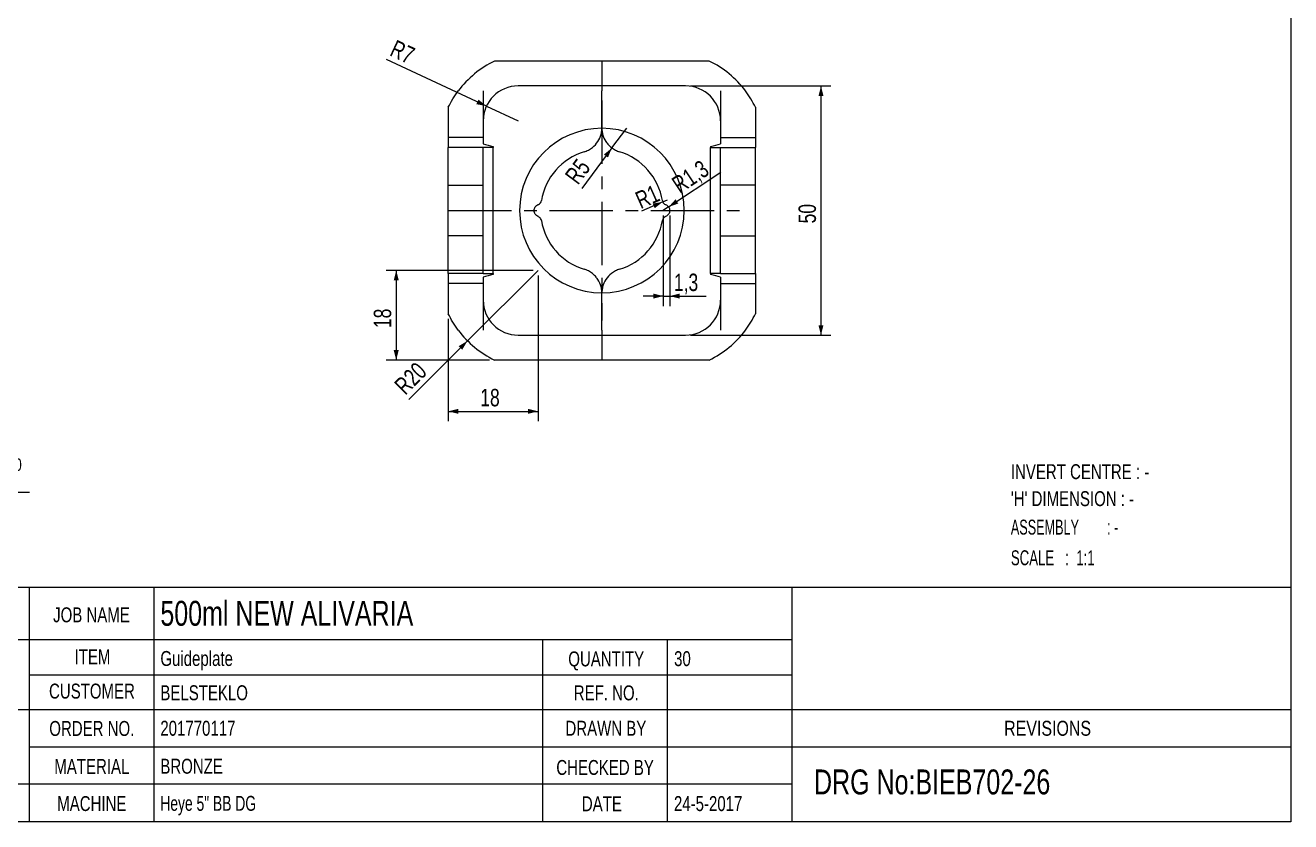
# Model space of a CAD drawing. Header units: millimetres. Extents: x 8 to 412, y 8 to 289.
# Drawn here: x 158.2 to 412, y 8 to 167.8 of the extents above; entities that cross this region are included whole.
import ezdxf

# ---------------------------------------------------------------- set-up
doc = ezdxf.new("R2010")
doc.units = ezdxf.units.MM
doc.linetypes.add('CENTERX2', pattern=[20.32, 12.7, -2.54, 2.54, -2.54])
for name, color, linetype in [('CENTERLINE', 4, 'CENTERX2'), ('DIMENSIONS', 2, 'Continuous'), ('TEXT', 2, 'Continuous')]:
    doc.layers.add(name, color=color, linetype=linetype)
doc.layers.add('OUTLINE', color=7, linetype='Continuous', lineweight=25)
doc.styles.add('SLDTEXTSTYLE0', font='TXT', dxfattribs={"width": 0.75})
doc.styles.add('SLDTEXTSTYLE3', font='TXT', dxfattribs={"width": 0.797872})
doc.styles.add('SLDTEXTSTYLE4', font='TXT', dxfattribs={"width": 0.692308})
doc.styles.add('SLDTEXTSTYLE5', font='TXT', dxfattribs={"width": 0.660714})
doc.styles.add('SLDTEXTSTYLE6', font='TXT', dxfattribs={"width": 0.631579})
doc.dimstyles.new('SLDDIMSTYLE0', dxfattribs={"dimtxt": 3.5, "dimasz": 2, "dimexe": 0, "dimexo": 0.0625, "dimgap": 0.875, "dimtad": 1, "dimrnd": 1e-09, "dimzin": 12, "dimdsep": 46, "dimtxsty": 'SLDTEXTSTYLE0', "dimsah": 1, "dimcen": 0, "dimadec": 0, "dimazin": 3, "dimtfac": 1, "dimtofl": 0, "dimtmove": 0, "dimatfit": 3, "dimfxl": 0, "dimfrac": 2, "dimtolj": 1, "dimtzin": 12, "dimarcsym": 0})
doc.dimstyles.new('SLDDIMSTYLE1', dxfattribs={"dimtxt": 3.5, "dimasz": 2, "dimexe": 0, "dimexo": 0.0625, "dimgap": 0.875, "dimtad": 1, "dimrnd": 1e-09, "dimzin": 12, "dimdsep": 46, "dimtxsty": 'SLDTEXTSTYLE0', "dimsah": 1, "dimcen": 0.09, "dimadec": 0, "dimazin": 3, "dimtfac": 1, "dimtofl": 0, "dimtmove": 0, "dimatfit": 3, "dimfxl": 0, "dimfrac": 2, "dimtolj": 1, "dimtzin": 12, "dimarcsym": 0})
doc.dimstyles.new('SLDDIMSTYLE11', dxfattribs={"dimtxt": 3.5, "dimasz": 2, "dimexe": 0, "dimexo": 0.0625, "dimgap": 0.875, "dimtad": 1, "dimlfac": 0.2, "dimrnd": 1e-09, "dimzin": 12, "dimdsep": 46, "dimtxsty": 'SLDTEXTSTYLE0', "dimsah": 1, "dimcen": 0.09, "dimse2": 1, "dimsd2": 1, "dimadec": 0, "dimazin": 3, "dimtfac": 1, "dimtofl": 0, "dimtmove": 0, "dimatfit": 3, "dimfxl": 0, "dimfrac": 2, "dimtolj": 1, "dimtzin": 12, "dimarcsym": 0})
doc.dimstyles.new('SLDDIMSTYLE16', dxfattribs={"dimtxt": 3.5, "dimasz": 2, "dimexe": 0, "dimexo": 0.0625, "dimgap": 0.875, "dimtad": 1, "dimlfac": 0.2, "dimrnd": 1e-09, "dimzin": 12, "dimdsep": 46, "dimtxsty": 'SLDTEXTSTYLE0', "dimsah": 1, "dimcen": 0.09, "dimse2": 1, "dimsd2": 1, "dimadec": 0, "dimazin": 3, "dimtol": 1, "dimtp": 0.1, "dimtfac": 1, "dimtofl": 0, "dimtmove": 0, "dimatfit": 3, "dimfxl": 0, "dimfrac": 2, "dimtolj": 1, "dimarcsym": 0})
doc.dimstyles.new('SLDDIMSTYLE2', dxfattribs={"dimtxt": 3.5, "dimasz": 2, "dimexe": 0, "dimexo": 0.0625, "dimgap": 0.875, "dimtad": 1, "dimrnd": 1e-09, "dimzin": 12, "dimdsep": 46, "dimtxsty": 'SLDTEXTSTYLE0', "dimsah": 1, "dimcen": 0.09, "dimadec": 0, "dimazin": 3, "dimtfac": 1, "dimtmove": 0, "dimatfit": 0, "dimfxl": 0, "dimfrac": 2, "dimtolj": 1, "dimtzin": 12, "dimarcsym": 0})

# ---------------------------------------------------------------- blocks, each defined once
blk = doc.blocks.new('_D')
at = {"layer": 'DIMENSIONS'}
for q in [(261.07, 118.63), (235.17, 92.74)]:
    blk.add_line((246.93, 104.49), q, dxfattribs=at)
blk.add_solid([(246.93, 104.49), (245.16, 103.43), (245.87, 102.72)], dxfattribs=at)
at = {"layer": 'DIMENSIONS', "insert": (231.99, 95.92), "char_height": 3.5, "attachment_point": 1, "rotation": 45, "style": 'SLDTEXTSTYLE0'}
blk.add_mtext('R20', dxfattribs=at)
blk = doc.blocks.new('_D_1')
at = {"layer": 'DIMENSIONS'}
for p, q in [((261.07, 117.63), (261.07, 88.34)), ((243.07, 108.91), (243.07, 88.34)), ((243.07, 90.34), (261.07, 90.34))]:
    blk.add_line(p, q, dxfattribs=at)
for points in [[(243.07, 90.34), (245.07, 89.84), (245.07, 90.84)], [(261.07, 90.34), (259.07, 90.84), (259.07, 89.84)]]:
    blk.add_solid(points, dxfattribs=at)
at = {"layer": 'DIMENSIONS', "insert": (249.48, 94.85), "char_height": 3.5, "attachment_point": 1, "style": 'SLDTEXTSTYLE0'}
blk.add_mtext('18', dxfattribs=at)
blk = doc.blocks.new('_D_2')
at = {"layer": 'DIMENSIONS'}
for p, q in [((260.07, 118.63), (230.63, 118.63)), ((232.63, 118.63), (232.63, 100.63)), ((251.35, 100.63), (230.63, 100.63))]:
    blk.add_line(p, q, dxfattribs=at)
for points in [[(232.63, 118.63), (232.13, 116.63), (233.13, 116.63)], [(232.63, 100.63), (233.13, 102.63), (232.13, 102.63)]]:
    blk.add_solid(points, dxfattribs=at)
at = {"layer": 'DIMENSIONS', "insert": (228.12, 107.05), "char_height": 3.5, "attachment_point": 1, "rotation": 90, "style": 'SLDTEXTSTYLE0'}
blk.add_mtext('18', dxfattribs=at)
blk = doc.blocks.new('_D_3')
at = {"layer": 'DIMENSIONS'}
for q in [(230.7, 160.92), (257.07, 148.63)]:
    blk.add_line((250.72, 151.59), q, dxfattribs=at)
blk.add_solid([(250.72, 151.59), (249.12, 152.89), (248.7, 151.98)], dxfattribs=at)
at = {"layer": 'DIMENSIONS', "insert": (232.6, 164.99), "char_height": 3.5, "attachment_point": 1, "rotation": 335.0199, "style": 'SLDTEXTSTYLE0'}
blk.add_mtext('R7', dxfattribs=at)
blk = doc.blocks.new('_D_4')
at = {"layer": 'DIMENSIONS'}
for p, q in [((291.67, 155.63), (319.81, 155.63)), ((317.81, 155.63), (317.81, 105.63)), ((291.67, 105.63), (319.81, 105.63))]:
    blk.add_line(p, q, dxfattribs=at)
for points in [[(317.81, 155.63), (317.31, 153.63), (318.31, 153.63)], [(317.81, 105.63), (318.31, 107.63), (317.31, 107.63)]]:
    blk.add_solid(points, dxfattribs=at)
at = {"layer": 'DIMENSIONS', "insert": (313.3, 128.05), "char_height": 3.5, "attachment_point": 1, "rotation": 90, "style": 'SLDTEXTSTYLE0'}
blk.add_mtext('50', dxfattribs=at)
blk = doc.blocks.new('_D_5')
at = {"layer": 'DIMENSIONS'}
for q in [(278.87, 147.19), (269.82, 135.06)]:
    blk.add_line((275.88, 143.19), q, dxfattribs=at)
blk.add_solid([(275.88, 143.19), (274.28, 141.88), (275.09, 141.28)], dxfattribs=at)
at = {"layer": 'DIMENSIONS', "insert": (266.26, 137.72), "char_height": 3.5, "attachment_point": 1, "rotation": 53.2783, "style": 'SLDTEXTSTYLE0'}
blk.add_mtext('R5', dxfattribs=at)
blk = doc.blocks.new('_D_6')
at = {"layer": 'DIMENSIONS'}
for q in [(297.73, 138.32), (286.17, 130.63)]:
    blk.add_line((287.25, 131.35), q, dxfattribs=at)
blk.add_solid([(287.25, 131.35), (289.19, 132.04), (288.64, 132.88)], dxfattribs=at)
at = {"layer": 'DIMENSIONS', "insert": (287.55, 136.84), "char_height": 3.5, "attachment_point": 1, "rotation": 33.6137, "style": 'SLDTEXTSTYLE0'}
blk.add_mtext('R1,3', dxfattribs=at)
blk = doc.blocks.new('_D_7')
at = {"layer": 'DIMENSIONS'}
for q in [(281.84, 130.48), (287, 132.78)]:
    blk.add_line((286.08, 132.37), q, dxfattribs=at)
blk.add_solid([(286.08, 132.37), (284.05, 132.02), (284.46, 131.1)], dxfattribs=at)
at = {"layer": 'DIMENSIONS', "insert": (280.23, 134.09), "char_height": 3.5, "attachment_point": 1, "rotation": 23.9856, "style": 'SLDTEXTSTYLE0'}
blk.add_mtext('R1', dxfattribs=at)
blk = doc.blocks.new('_D_8')
at = {"layer": 'DIMENSIONS'}
for p, q in [((286.17, 129.63), (286.17, 111.47)), ((287.47, 129.63), (287.47, 111.47)), ((286.17, 113.47), (282.17, 113.47)), ((286.17, 113.47), (287.47, 113.47)), ((287.47, 113.47), (294.78, 113.47))]:
    blk.add_line(p, q, dxfattribs=at)
for points in [[(286.17, 113.47), (284.17, 113.97), (284.17, 112.97)], [(287.47, 113.47), (289.47, 112.97), (289.47, 113.97)]]:
    blk.add_solid(points, dxfattribs=at)
at = {"layer": 'DIMENSIONS', "insert": (288.31, 117.98), "char_height": 3.5, "attachment_point": 1, "style": 'SLDTEXTSTYLE0'}
blk.add_mtext('1,3', dxfattribs=at)
blk = doc.blocks.new('_D_35')
at = {"layer": 'DIMENSIONS'}
for p, q in [((101.17, 123.25), (101.17, 134.66)), ((101.17, 132.66), (151.82, 132.66))]:
    blk.add_line(p, q, dxfattribs=at)
blk.add_solid([(101.17, 132.66), (103.17, 132.16), (103.17, 133.16)], dxfattribs=at)
at = {"layer": 'DIMENSIONS', "char_height": 3.5, "attachment_point": 1, "style": 'SLDTEXTSTYLE0'}
for s, insert in [('%%c', (141.36, 137.17)), ('33', (146.64, 137.23))]:
    blk.add_mtext(s, dxfattribs=dict(at, insert=insert))
blk = doc.blocks.new('_D_41')
at = {"layer": 'DIMENSIONS'}
for p, q in [((122.17, 102.25), (122.17, 72.15)), ((122.17, 74.15), (159.11, 74.15))]:
    blk.add_line(p, q, dxfattribs=at)
blk.add_solid([(122.17, 74.15), (124.17, 73.65), (124.17, 74.65)], dxfattribs=at)
at = {"layer": 'DIMENSIONS', "attachment_point": 1, "style": 'SLDTEXTSTYLE0'}
for s, insert, char_height in [('%%c', (135, 78.66), 3.5), ('24,6', (140.28, 78.71), 3.5), ('+', (150.62, 80.9), 2.5), ('0,10', (152.65, 80.9), 2.5), ('0', (152.65, 77.66), 2.5)]:
    blk.add_mtext(s, dxfattribs=dict(at, insert=insert, char_height=char_height))

msp = doc.modelspace()

# ---------------------------------------------------------------- linework, layer by layer
at = {"layer": 'CENTERLINE'}
for p, q in [((273.8698, 152.68229), (273.8698, 108.58229)), ((243.0698, 130.63229), (303.35313, 130.63229))]:
    msp.add_line(p, q, dxfattribs=at)
at = {"layer": 'OUTLINE'}
for p, q in [((412, 289), (412, 8)), ((273.8698, 160.63229), (252.352, 160.63229)), ((295.3876, 160.63229), (273.8698, 160.63229)), ((273.8698, 160.63229), (273.8698, 155.63229)), ((273.8698, 155.63229), (257.0698, 155.63229)), ((290.6698, 155.63229), (273.8698, 155.63229)), ((273.8698, 155.63229), (273.8698, 154.63229)), ((250.0698, 154.63229), (250.0698, 145.25795)), ((273.8698, 147.19399), (273.8698, 154.63229)), ((297.6698, 154.63229), (297.6698, 145.25795)), ((243.0698, 151.35009), (243.0698, 145.25795)), ((304.6698, 151.35009), (304.6698, 145.25795)), ((250.0698, 145.25795), (243.0698, 145.25795)), ((243.0698, 145.25795), (243.0698, 143.28229)), ((250.0698, 145.25795), (250.0698, 144.01432)), ((297.6698, 145.25795), (297.6698, 144.01432)), ((297.6698, 145.25795), (304.6698, 145.25795)), ((304.6698, 145.25795), (304.6698, 143.28229)), ((250.0698, 143.28229), (243.0698, 143.28229)), ((243.0698, 135.73229), (243.0698, 143.28229)), ((250.0698, 135.73229), (250.0698, 143.28229)), ((252.0698, 143.28229), (250.0698, 143.28229)), ((252.0698, 143.49716), (252.0698, 143.28229)), ((252.0698, 117.98229), (252.0698, 143.28229)), ((295.6698, 143.49716), (295.6698, 143.28229)), ((295.6698, 117.98229), (295.6698, 143.28229)), ((295.6698, 143.28229), (297.6698, 143.28229)), ((297.6698, 135.73229), (297.6698, 143.28229)), ((297.6698, 143.28229), (304.6698, 143.28229)), ((304.6698, 135.73229), (304.6698, 143.28229)), ((243.0698, 135.73229), (250.0698, 135.73229)), ((243.0698, 125.53229), (243.0698, 135.73229)), ((250.0698, 125.53229), (250.0698, 135.73229)), ((304.6698, 135.73229), (297.6698, 135.73229)), ((297.6698, 125.53229), (297.6698, 135.73229)), ((304.6698, 125.53229), (304.6698, 135.73229)), ((250.0698, 125.53229), (243.0698, 125.53229)), ((243.0698, 117.98229), (243.0698, 125.53229)), ((250.0698, 117.98229), (250.0698, 125.53229)), ((297.6698, 125.53229), (304.6698, 125.53229)), ((297.6698, 117.98229), (297.6698, 125.53229)), ((304.6698, 117.98229), (304.6698, 125.53229)), ((250.0698, 117.98229), (243.0698, 117.98229)), ((243.0698, 117.98229), (243.0698, 116.00663)), ((250.0698, 117.98229), (252.0698, 117.98229)), ((250.0698, 117.25026), (250.0698, 116.00663)), ((252.0698, 117.98229), (252.0698, 117.76742)), ((297.6698, 117.98229), (295.6698, 117.98229)), ((295.6698, 117.98229), (295.6698, 117.76742)), ((297.6698, 117.98229), (304.6698, 117.98229)), ((297.6698, 117.25026), (297.6698, 116.00663)), ((304.6698, 117.98229), (304.6698, 116.00663)), ((250.0698, 116.00663), (243.0698, 116.00663)), ((243.0698, 116.00663), (243.0698, 109.91449)), ((250.0698, 116.00663), (250.0698, 106.63229)), ((297.6698, 116.00663), (304.6698, 116.00663)), ((297.6698, 116.00663), (297.6698, 106.63229)), ((304.6698, 116.00663), (304.6698, 109.91449)), ((273.8698, 106.63229), (273.8698, 114.07059)), ((273.8698, 106.63229), (273.8698, 105.63229)), ((257.0698, 105.63229), (273.8698, 105.63229)), ((273.8698, 105.63229), (273.8698, 100.63229)), ((273.8698, 105.63229), (290.6698, 105.63229)), ((273.8698, 100.63229), (252.352, 100.63229)), ((295.3876, 100.63229), (273.8698, 100.63229)), ((412, 55), (8, 55)), ((159, 55), (159, 8)), ((184, 55), (184, 8)), ((312, 8), (312, 55)), ((159, 44.5), (99, 44.5)), ((312, 44.5), (159, 44.5)), ((262, 8), (262, 44.5)), ((287, 8), (287, 44.5)), ((159, 37.5), (312, 37.5)), ((99, 30.5), (412, 30.5)), ((159, 23), (312, 23)), ((312, 23), (412, 23)), ((312, 15.5), (99, 15.5)), ((412, 8), (8, 8))]:
    msp.add_line(p, q, dxfattribs=at)
for centre, radius, start, end in [((261.0698, 142.63229), 20, 115.8419328, 143.1301024), ((286.6698, 142.63229), 20, 36.8698976, 64.1580672), ((257.0698, 148.63229), 7, 90, 180), ((290.6698, 148.63229), 7, 0, 90), ((268.8698, 147.19399), 5, 359.2929199, 0), ((278.8698, 147.19399), 5, 180, 180.7070801), ((273.8698, 130.63229), 16.5, 90.0013221, 269.9986779), ((273.8698, 130.63229), 16.5, 270.0013221, 89.9986779), ((273.8698, 130.63229), 12.3, 106.7991348, 170.7114358), ((273.8698, 130.63229), 12.3, 9.2885642, 73.2008652), ((273.8698, 130.63229), 12.3, 189.2885642, 253.2008652), ((273.8698, 130.63229), 12.3, 286.7991348, 350.7114358), ((257.0698, 112.63229), 7, 180, 270), ((268.8698, 114.07059), 5, 0, 0.7070801), ((278.8698, 114.07059), 5, 179.2929199, 180), ((290.6698, 112.63229), 7, 270, 0), ((261.0698, 118.63229), 20, 216.8698976, 244.1580672), ((286.6698, 118.63229), 20, 295.8419328, 323.1301024)]:
    msp.add_arc(centre, radius, start, end, dxfattribs=at)
for centre, start_param, end_param in [((254.58127, 148.28229), 4.164437046, 4.418162143), ((293.15832, 148.28229), 5.006615818, 5.260340915), ((254.58127, 112.98229), 1.865023165, 2.118748261), ((293.15832, 112.98229), 1.022844393, 1.276569489)]:
    msp.add_ellipse(centre, major_axis=(8.66025, 0), ratio=0.577350269, start_param=start_param, end_param=end_param, dxfattribs=at)
for points, knots in [([(243.0698, 151.35009), (243.34375, 151.91572), (243.64682, 152.47358), (244.31278, 153.56907), (244.67563, 154.10674), (245.0698, 154.63229)], [0, 0, 0, 0, 0.5, 0.5, 1, 1, 1, 1]), ([(304.6698, 151.35009), (304.39585, 151.91572), (304.09277, 152.47358), (303.42682, 153.56907), (303.06396, 154.10674), (302.6698, 154.63229)], [0, 0, 0, 0, 0.5, 0.5, 1, 1, 1, 1]), ([(271.96114, 143.26416), (272.39541, 143.60577), (272.76043, 144.00625), (273.35722, 144.92205), (273.5748, 145.41668), (273.71086, 145.94333)], [0, 0, 0, 0, 0.5, 0.5, 1, 1, 1, 1]), ([(273.71086, 145.94333), (273.75319, 146.10719), (273.78473, 146.26375), (273.83114, 146.55608), (273.84505, 146.68531), (273.87123, 147.01162), (273.86942, 147.13229), (273.86942, 147.13229)], [0, 0, 0, 0, 0.25, 0.25, 0.5, 0.5, 1, 1, 1, 1]), ([(273.87018, 147.13229), (273.87018, 147.13229), (273.87029, 147.10313), (273.87375, 146.98702), (273.87708, 146.90285), (273.89461, 146.68462), (273.90855, 146.55532), (273.95501, 146.263), (273.98637, 146.10734), (274.02874, 145.94333)], [0, 0, 0, 0, 0.25, 0.25, 0.5, 0.5, 0.75, 0.75, 1, 1, 1, 1]), ([(274.02874, 145.94333), (274.16479, 145.41669), (274.38118, 144.92451), (274.82804, 144.23785), (274.9953, 144.02192), (275.36164, 143.62095), (275.56133, 143.43496), (275.77845, 143.26416)], [0, 0, 0, 0, 0.5, 0.5, 0.75, 0.75, 1, 1, 1, 1]), ([(270.31488, 142.40737), (270.60378, 142.49459), (270.88565, 142.60794), (271.29791, 142.82042), (271.4345, 142.89895), (271.70149, 143.07008), (271.83231, 143.16282), (271.96114, 143.26416)], [0, 0, 0, 0, 0.5, 0.5, 0.75, 0.75, 1, 1, 1, 1]), ([(275.77845, 143.26416), (276.03655, 143.06113), (276.30109, 142.89304), (276.71504, 142.67945), (276.85437, 142.61565), (277.13651, 142.50157), (277.2805, 142.45091), (277.42471, 142.40737)], [0, 0, 0, 0, 0.5, 0.5, 0.75, 0.75, 1, 1, 1, 1]), ([(261.15435, 131.86699), (261.33027, 131.94611), (261.46212, 132.06459), (261.64978, 132.32544), (261.70694, 132.47001), (261.73108, 132.6176)], [0, 0, 0, 0, 0.5, 0.5, 1, 1, 1, 1]), ([(286.00852, 132.6176), (286.0326, 132.47036), (286.08862, 132.32744), (286.23011, 132.13026), (286.2859, 132.06884), (286.42079, 131.95587), (286.49733, 131.90653), (286.58525, 131.86699)], [0, 0, 0, 0, 0.5, 0.5, 0.75, 0.75, 1, 1, 1, 1]), ([(261.10315, 129.41893), (260.98166, 129.46566), (260.8697, 129.5292), (260.66491, 129.68989), (260.57501, 129.7853), (260.3525, 130.10682), (260.26995, 130.37014), (260.26972, 130.7622), (260.28992, 130.89486), (260.36764, 131.144), (260.42624, 131.2641), (260.57402, 131.47807), (260.66486, 131.57455), (260.86846, 131.73451), (260.98165, 131.79892), (261.10315, 131.84565)], [0, 0, 0, 0, 0.125, 0.125, 0.25, 0.25, 0.5, 0.5, 0.625, 0.625, 0.75, 0.75, 0.875, 0.875, 1, 1, 1, 1]), ([(286.63645, 131.84565), (286.75794, 131.79892), (286.86989, 131.73538), (287.07469, 131.57469), (287.16458, 131.47928), (287.3871, 131.15777), (287.46964, 130.89445), (287.46988, 130.50238), (287.44967, 130.36972), (287.37195, 130.12058), (287.31336, 130.00048), (287.16557, 129.78652), (287.07474, 129.69004), (286.87114, 129.53008), (286.75795, 129.46566), (286.63645, 129.41893)], [0, 0, 0, 0, 0.125, 0.125, 0.25, 0.25, 0.5, 0.5, 0.625, 0.625, 0.75, 0.75, 0.875, 0.875, 1, 1, 1, 1]), ([(261.73108, 128.64699), (261.707, 128.79422), (261.65098, 128.93714), (261.50948, 129.13432), (261.4537, 129.19575), (261.31881, 129.30871), (261.24227, 129.35805), (261.15435, 129.39759)], [0, 0, 0, 0, 0.5, 0.5, 0.75, 0.75, 1, 1, 1, 1]), ([(286.58525, 129.39759), (286.40933, 129.31848), (286.27747, 129.19999), (286.08981, 128.93914), (286.03266, 128.79458), (286.00852, 128.64699)], [0, 0, 0, 0, 0.5, 0.5, 1, 1, 1, 1]), ([(271.96114, 118.00042), (271.70304, 118.20345), (271.4385, 118.37154), (271.02455, 118.58514), (270.88522, 118.64893), (270.60309, 118.76301), (270.45909, 118.81367), (270.31488, 118.85721)], [0, 0, 0, 0, 0.5, 0.5, 0.75, 0.75, 1, 1, 1, 1]), ([(273.71086, 115.32125), (273.5748, 115.84789), (273.35842, 116.34008), (272.91155, 117.02674), (272.74429, 117.24266), (272.37795, 117.64363), (272.17827, 117.82962), (271.96114, 118.00042)], [0, 0, 0, 0, 0.5, 0.5, 0.75, 0.75, 1, 1, 1, 1]), ([(275.77845, 118.00042), (275.34419, 117.65881), (274.97917, 117.25833), (274.38237, 116.34253), (274.1648, 115.84791), (274.02874, 115.32125)], [0, 0, 0, 0, 0.5, 0.5, 1, 1, 1, 1]), ([(277.42471, 118.85721), (277.13582, 118.76999), (276.85394, 118.65665), (276.44168, 118.44416), (276.30509, 118.36563), (276.03811, 118.1945), (275.90728, 118.10176), (275.77845, 118.00042)], [0, 0, 0, 0, 0.5, 0.5, 0.75, 0.75, 1, 1, 1, 1]), ([(273.86942, 114.13229), (273.86942, 114.13229), (273.86931, 114.16145), (273.86585, 114.27756), (273.86251, 114.36173), (273.84499, 114.57996), (273.83105, 114.70926), (273.78459, 115.00159), (273.75323, 115.15724), (273.71086, 115.32125)], [0, 0, 0, 0, 0.25, 0.25, 0.5, 0.5, 0.75, 0.75, 1, 1, 1, 1]), ([(274.02874, 115.32125), (273.98641, 115.15739), (273.95487, 115.00084), (273.90845, 114.70851), (273.89454, 114.57928), (273.86836, 114.25297), (273.87018, 114.13229), (273.87018, 114.13229)], [0, 0, 0, 0, 0.25, 0.25, 0.5, 0.5, 1, 1, 1, 1]), ([(245.0698, 106.63229), (244.67563, 107.15784), (244.31278, 107.69551), (243.64682, 108.791), (243.34375, 109.34886), (243.0698, 109.91449)], [0, 0, 0, 0, 0.5, 0.5, 1, 1, 1, 1]), ([(302.6698, 106.63229), (303.06396, 107.15784), (303.42682, 107.69551), (304.09277, 108.791), (304.39585, 109.34886), (304.6698, 109.91449)], [0, 0, 0, 0, 0.5, 0.5, 1, 1, 1, 1])]:
    msp.add_open_spline(points, degree=3, knots=knots, dxfattribs=at)
for points in [[(261.10315, 131.84565), (261.1204, 131.85228), (261.13748, 131.8594), (261.15435, 131.86699)], [(261.15435, 129.39759), (261.13748, 129.40518), (261.1204, 129.4123), (261.10315, 129.41893)], [(286.58525, 131.86699), (286.60212, 131.8594), (286.6192, 131.85228), (286.63645, 131.84565)], [(286.63645, 129.41893), (286.6192, 129.4123), (286.60212, 129.40518), (286.58525, 129.39759)]]:
    msp.add_open_spline(points, degree=3, dxfattribs=at)

# ---------------------------------------------------------------- texts
at = {"layer": 'TEXT'}
for s, insert, char_height, attachment_point, style in [('INVERT CENTRE : -', (355.88583, 79.73474), 3, 1, 'SLDTEXTSTYLE0'), ("'H' DIMENSION : -", (355.88583, 74.32381), 3, 1, 'SLDTEXTSTYLE0'), ('ASSEMBLY        : -', (355.88583, 68.60543), 3, 1, 'SLDTEXTSTYLE6'), ('SCALE   :  1:1', (355.88583, 62.45853), 3, 1, 'SLDTEXTSTYLE5'), ('JOB NAME', (171.51943, 51.01097), 3, 2, 'SLDTEXTSTYLE0'), ('500ml NEW ALIVARIA', (185.33565, 52.31634), 5, 1, 'SLDTEXTSTYLE0'), ('ITEM', (171.71839, 42.58459), 3, 2, 'SLDTEXTSTYLE0'), ('Guideplate', (185.33565, 42.25126), 3, 1, 'SLDTEXTSTYLE0'), ('QUANTITY', (274.73922, 42.16498), 3, 2, 'SLDTEXTSTYLE0'), ('30', (288.35518, 42.22289), 3, 1, 'SLDTEXTSTYLE0'), ('CUSTOMER', (171.61526, 35.70858), 3, 2, 'SLDTEXTSTYLE0'), ('BELSTEKLO', (185.33565, 35.37524), 3, 1, 'SLDTEXTSTYLE0'), ('REF. NO.', (274.75477, 35.3534), 3, 2, 'SLDTEXTSTYLE0'), ('ORDER NO.', (171.58401, 28.20789), 3, 2, 'SLDTEXTSTYLE0'), ('201770117', (185.32857, 28.25372), 3, 1, 'SLDTEXTSTYLE0'), ('DRAWN BY', (274.67352, 28.24386), 3, 2, 'SLDTEXTSTYLE0'), ('REVISIONS', (363.25388, 28.24386), 3, 2, 'SLDTEXTSTYLE3'), ('MATERIAL', (171.59131, 20.58667), 3, 2, 'SLDTEXTSTYLE0'), ('BRONZE', (185.32857, 20.63251), 3, 1, 'SLDTEXTSTYLE0'), ('CHECKED BY', (274.51608, 20.38182), 3, 2, 'SLDTEXTSTYLE0'), ('DRG No:BIEB702-26', (316.41236, 18.48179), 5, 1, 'SLDTEXTSTYLE0'), ('MACHINE', (171.58922, 13.13696), 3, 2, 'SLDTEXTSTYLE0'), ('Heye 5" BB DG', (185.32857, 13.18279), 3, 1, 'SLDTEXTSTYLE4'), ('DATE', (273.86978, 13.08877), 3, 2, 'SLDTEXTSTYLE0'), ('24-5-2017', (288.31932, 13.1346), 3, 1, 'SLDTEXTSTYLE0')]:
    msp.add_mtext(s, dxfattribs=dict(at, insert=insert, char_height=char_height, attachment_point=attachment_point, style=style))

# ---------------------------------------------------------------- dimensions: what is measured, and where the dimension line sits
at = {"layer": 'DIMENSIONS'}
for center, mpoint, picture, middle in [((257.0698, 148.63229), (250.72462, 151.58842), '_D_3', (233.02327, 159.83524)), ((278.8698, 147.19399), (275.88016, 143.18625), '_D_5', (271.26709, 137.00223)), ((286.1698, 130.63229), (287.25242, 131.35196), '_D_6', (294.17652, 135.95471)), ((286.99541, 132.779), (286.08176, 132.37249), '_D_7', (283.63393, 131.28339)), ((261.0698, 118.63229), (246.92766, 104.49016), '_D', (237.92192, 95.48441))]:
    dim = msp.add_radius_dim(center=center, mpoint=mpoint, dimstyle='SLDDIMSTYLE0', dxfattribs=at)
    dim.commit()
    dim.dimension.update_dxf_attribs({"geometry": picture, "text_midpoint": middle, "dimtype": 164})
for base, p1, p2, picture, middle in [((317.81165, 105.63229), (290.6698, 155.63229), (290.6698, 105.63229), '_D_4', (317.81165, 130.63229)), ((232.62954, 100.63229), (261.0698, 118.63229), (252.352, 100.63229), '_D_2', (232.62954, 109.63229))]:
    dim = msp.add_linear_dim(base=base, p1=p1, p2=p2, angle=90, dimstyle='SLDDIMSTYLE1', dxfattribs=at)
    dim.commit()
    dim.dimension.update_dxf_attribs({"geometry": picture, "text_midpoint": middle, "dimtype": 160})
for base, p1, p2, dimstyle, picture, middle in [((266.17045, 132.6612), (101.17045, 122.24695), (266.17045, 122.24695), 'SLDDIMSTYLE11', '_D_35', (146.59029, 132.6612)), ((245.17045, 74.14843), (122.17045, 103.24695), (245.17045, 103.24695), 'SLDDIMSTYLE16', '_D_41', (147.05617, 74.14843))]:
    dim = msp.add_linear_dim(base=base, p1=p1, p2=p2, angle=0, text='%%c<>', dimstyle=dimstyle, dxfattribs=at)
    dim.commit()
    dim.dimension.update_dxf_attribs({"geometry": picture, "text_midpoint": middle, "dimtype": 160})
for base, p1, p2, dimstyle, picture, middle in [((287.4698, 113.46858), (286.1698, 130.63229), (287.4698, 130.63229), 'SLDDIMSTYLE2', '_D_8', (291.5447, 113.46858)), ((261.0698, 90.34311), (243.0698, 109.91449), (261.0698, 118.63229), 'SLDDIMSTYLE1', '_D_1', (252.0698, 90.34311))]:
    dim = msp.add_linear_dim(base=base, p1=p1, p2=p2, dimstyle=dimstyle, dxfattribs=at)
    dim.commit()
    dim.dimension.update_dxf_attribs({"geometry": picture, "text_midpoint": middle, "dimtype": 160})

doc.saveas('drawing.dxf')
